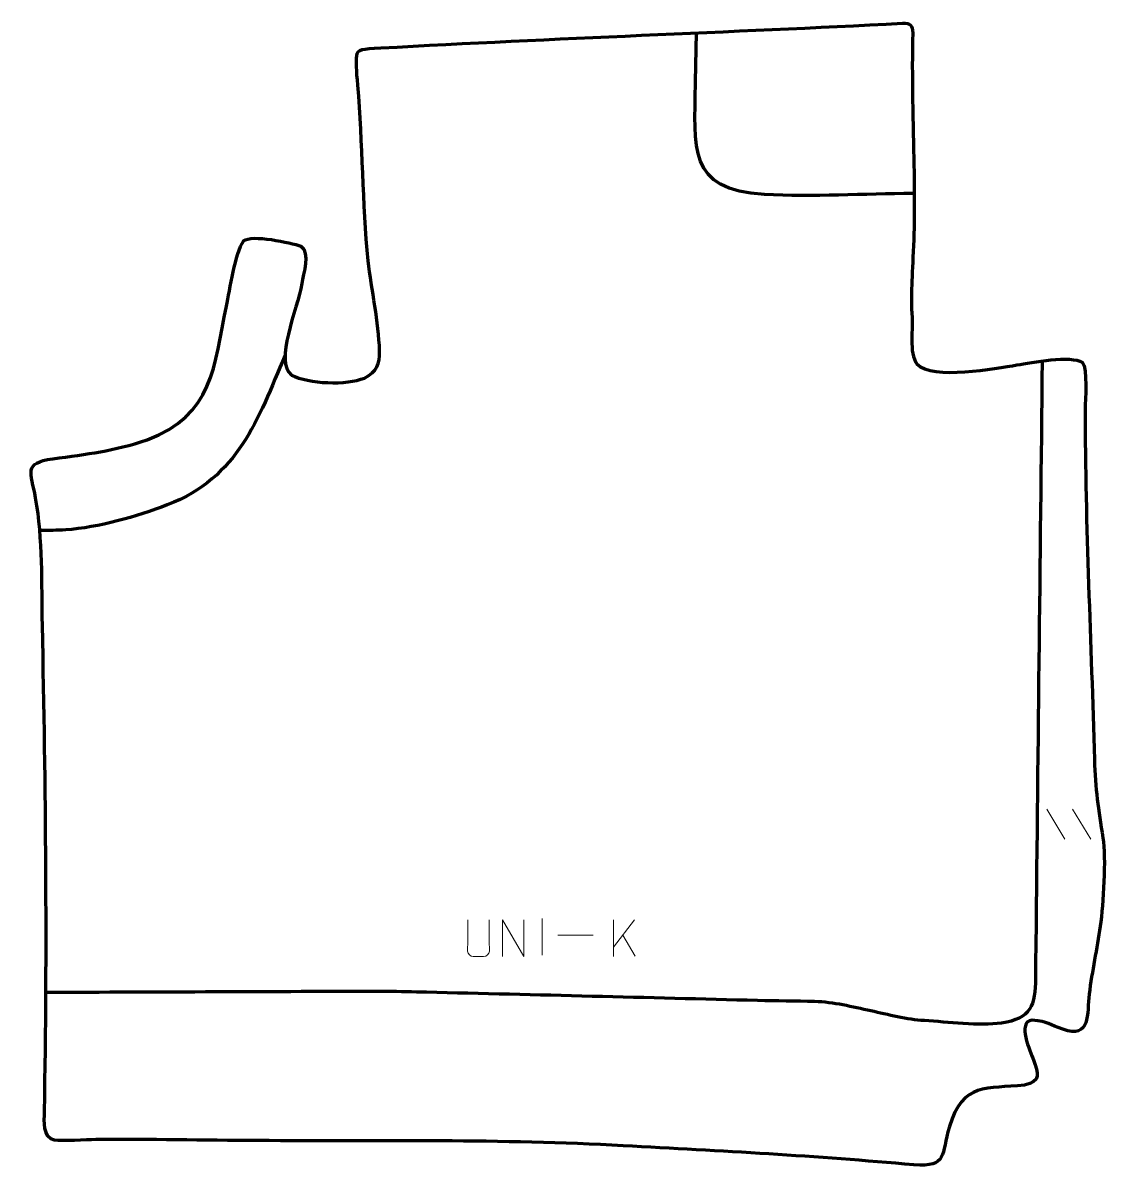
# Model space of a CAD drawing. Header units: millimetres. Extents: x -886 to -145, y 37 to 820.
import ezdxf

# ---------------------------------------------------------------- set-up
doc = ezdxf.new("R2010")
doc.units = ezdxf.units.MM
doc.header["$MEASUREMENT"] = 0
doc.layers.add('layer 2', color=7, linetype='Continuous')
doc.layers.add('layer 3', color=7, linetype='Continuous')

msp = doc.modelspace()

# ---------------------------------------------------------------- linework, layer by layer
at = {"layer": 'layer 2', "color": 142, "lineweight": 158}
for points, knots in [([(-277.3863, 703.3697), (-310.6188, 703.0463), (-345.9936, 700.9923), (-378.9702, 702.6665), (-378.9702, 702.6665), (-432.5217, 705.3851), (-426.4409, 735.5545), (-426.2366, 778.1222), (-426.2366, 778.1222), (-426.2366, 778.1222), (-426.2326, 779.661), (-426.2326, 779.661), (-426.2326, 779.661), (-426.2326, 779.661), (-425.56, 813.1849), (-425.56, 813.1849)], [0, 0, 0, 0, 0.2, 0.2, 0.2, 0.2, 0.4, 0.4, 0.4, 0.4, 0.6, 0.6, 0.6, 0.6, 1, 1, 1, 1]), ([(-706.9294, 592.7039), (-725.805, 548.3479), (-738.6612, 509.3443), (-787.4741, 490.3451), (-787.4741, 490.3451), (-808.6692, 482.3007), (-834.3522, 474.9344), (-856.9731, 473.2788), (-856.9731, 473.2788), (-862.8815, 472.9314), (-868.7696, 472.8862), (-874.6857, 472.8956)], [0, 0, 0, 0, 0.25, 0.25, 0.25, 0.25, 0.5, 0.5, 0.5, 0.5, 1, 1, 1, 1]), ([(-188.9951, 588.7854), (-190.6002, 451.6578), (-192.0249, 314.5449), (-193.4902, 177.4169), (-193.4902, 177.4169), (-193.5281, 173.8675), (-193.5687, 170.3182), (-193.6111, 166.7689), (-193.6111, 166.7689), (-193.835, 148.2312), (-196.5919, 138.9398), (-216.8558, 135.9878), (-216.8558, 135.9878), (-231.7927, 133.812), (-253.9527, 136.7514), (-269.5357, 137.6634), (-269.5357, 137.6634), (-281.3473, 138.3104), (-294.5551, 141.8113), (-306.2041, 144.3096), (-306.2041, 144.3096), (-318.9317, 147.0044), (-331.658, 150.3814), (-344.7156, 150.707), (-344.7156, 150.707), (-357.6763, 151.0302), (-370.6945, 151.0723), (-383.7198, 151.4091), (-383.7198, 151.4091), (-459.1746, 153.3603), (-534.6317, 155.2159), (-610.0901, 157.0266), (-610.0901, 157.0266), (-619.2431, 157.2462), (-628.3959, 157.4657), (-637.5488, 157.6853), (-637.5488, 157.6853), (-715.2087, 157.4135), (-792.8687, 157.1417), (-870.5286, 156.8701)], [0, 0, 0, 0, 0.09090909, 0.09090909, 0.09090909, 0.09090909, 0.18181818, 0.18181818, 0.18181818, 0.18181818, 0.27272727, 0.27272727, 0.27272727, 0.27272727, 0.36363636, 0.36363636, 0.36363636, 0.36363636, 0.45454545, 0.45454545, 0.45454545, 0.45454545, 0.54545455, 0.54545455, 0.54545455, 0.54545455, 0.63636364, 0.63636364, 0.63636364, 0.63636364, 0.72727273, 0.72727273, 0.72727273, 0.72727273, 0.81818182, 0.81818182, 0.81818182, 0.81818182, 1, 1, 1, 1])]:
    msp.add_open_spline(points, degree=3, knots=knots, dxfattribs=at)
at = {"layer": 'layer 3', "color": 242, "lineweight": 158}
msp.add_open_spline([(-641.5011, 802.9071), (-654.2199, 802.2081), (-657.2598, 802.2831), (-657.923, 797.4359), (-657.923, 797.4359), (-658.4071, 793.8978), (-658.0509, 787.5162), (-657.1639, 777.3884), (-657.1639, 777.3884), (-653.6653, 737.4433), (-653.9375, 696.8662), (-650.1636, 657.2458), (-650.1636, 657.2458), (-647.6279, 637.4915), (-642.8578, 615.2636), (-642.254, 595.627), (-642.254, 595.627), (-641.9772, 586.6243), (-643.9714, 581.6994), (-652.6689, 577.1525), (-652.6689, 577.1525), (-664.4809, 572.036), (-691.0777, 573.1488), (-702.4479, 579.1534), (-702.4479, 579.1534), (-714.7364, 587.8677), (-698.3482, 624.4431), (-695.481, 641.7074), (-695.481, 641.7074), (-694.3285, 648.6467), (-689.6943, 662.664), (-696.0984, 667.3311), (-696.0984, 667.3311), (-702.7607, 669.7263), (-730.1373, 675.6517), (-735.2873, 670.9255), (-735.2873, 670.9255), (-741.1154, 662.538), (-744.5426, 637.6206), (-747.0419, 626.3159), (-747.0419, 626.3159), (-755.3048, 585.3764), (-756.2435, 551.4158), (-801.1687, 534.8965), (-801.1687, 534.8965), (-824.8863, 527.0515), (-841.5266, 525.2609), (-865.788, 521.9174), (-865.788, 521.9174), (-886.2572, 519.0965), (-880.6664, 512.6857), (-877.528, 495.2583), (-877.528, 495.2583), (-872.4423, 466.4602), (-873.4984, 437.1403), (-872.8916, 408.0135), (-872.8916, 408.0135), (-870.5586, 296.0435), (-869.4626, 187.5969), (-871.4708, 75.4183), (-871.4708, 75.4183), (-871.5832, 69.1388), (-872.8531, 57.3932), (-864.5267, 55.9083), (-864.5267, 55.9083), (-859.5591, 55.0223), (-842.8845, 56.2549), (-836.4026, 56.3222), (-836.4026, 56.3222), (-799.6701, 56.6738), (-762.4467, 55.81), (-725.626, 55.6275), (-725.626, 55.6275), (-642.05, 55.2181), (-558.9743, 56.6936), (-475.5282, 52.1151), (-475.5282, 52.1151), (-408.5286, 48.439), (-343.5311, 45.1823), (-276.7147, 38.9396), (-276.7147, 38.9396), (-253.4342, 37.4836), (-258.3315, 45.9575), (-252.4841, 65.1822), (-252.4841, 65.1822), (-243.1652, 95.9247), (-226.9483, 90.7406), (-201.2137, 93.594), (-201.2137, 93.594), (-189.5341, 96.0463), (-191.675, 101.3989), (-195.0471, 110.85), (-195.0471, 110.85), (-197.0043, 116.3355), (-206.5495, 137.0029), (-195.8249, 138.0557), (-195.8249, 138.0557), (-184.5659, 136.81), (-184.2798, 135.1191), (-174.9564, 131.7489), (-174.9564, 131.7489), (-155.6048, 124.7539), (-158.5041, 142.6691), (-156.8859, 155.8603), (-156.8859, 155.8603), (-154.9016, 171.65), (-151.5779, 186.7664), (-149.3263, 202.2935), (-149.3263, 202.2935), (-147.1636, 217.2076), (-145.2819, 248.91), (-147.4762, 262.619), (-147.4762, 262.619), (-150.6118, 282.1313), (-152.7778, 296.1676), (-153.2875, 316.1473), (-153.2875, 316.1473), (-155.4642, 396), (-159.5724, 475.8778), (-159.6874, 555.7674), (-159.6874, 555.7674), (-159.611, 562.0979), (-157.7952, 583.5457), (-161.5398, 587.7378), (-161.5398, 587.7378), (-169.2709, 593.0427), (-196.1711, 587.6517), (-206.2568, 586.0577), (-206.2568, 586.0577), (-220.8054, 583.7586), (-263.9745, 575.4818), (-274.6575, 586.7939), (-274.6575, 586.7939), (-280.5797, 593.9743), (-276.9657, 611.6908), (-278.1346, 621.0181), (-278.1346, 621.0181), (-278.867, 626.8627), (-278.366, 641.2234), (-277.4026, 659.6964), (-277.4026, 659.6964), (-276.2927, 680.9808), (-276.3729, 702.7605), (-276.7195, 722.3074), (-276.7195, 722.3074), (-277.2058, 749.7355), (-278.3565, 784.6581), (-277.5866, 813.1345), (-277.5866, 813.1345), (-277.4423, 818.4729), (-279.1874, 820.0335), (-284.482, 819.7651), (-284.482, 819.7651), (-403.6234, 813.725), (-522.4542, 809.4502), (-641.5011, 802.9071)], degree=3, knots=[0, 0, 0, 0, 0.025, 0.025, 0.025, 0.025, 0.05, 0.05, 0.05, 0.05, 0.075, 0.075, 0.075, 0.075, 0.1, 0.1, 0.1, 0.1, 0.125, 0.125, 0.125, 0.125, 0.15, 0.15, 0.15, 0.15, 0.175, 0.175, 0.175, 0.175, 0.2, 0.2, 0.2, 0.2, 0.225, 0.225, 0.225, 0.225, 0.25, 0.25, 0.25, 0.25, 0.275, 0.275, 0.275, 0.275, 0.3, 0.3, 0.3, 0.3, 0.325, 0.325, 0.325, 0.325, 0.35, 0.35, 0.35, 0.35, 0.375, 0.375, 0.375, 0.375, 0.4, 0.4, 0.4, 0.4, 0.425, 0.425, 0.425, 0.425, 0.45, 0.45, 0.45, 0.45, 0.475, 0.475, 0.475, 0.475, 0.5, 0.5, 0.5, 0.5, 0.525, 0.525, 0.525, 0.525, 0.55, 0.55, 0.55, 0.55, 0.575, 0.575, 0.575, 0.575, 0.6, 0.6, 0.6, 0.6, 0.625, 0.625, 0.625, 0.625, 0.65, 0.65, 0.65, 0.65, 0.675, 0.675, 0.675, 0.675, 0.7, 0.7, 0.7, 0.7, 0.725, 0.725, 0.725, 0.725, 0.75, 0.75, 0.75, 0.75, 0.775, 0.775, 0.775, 0.775, 0.8, 0.8, 0.8, 0.8, 0.825, 0.825, 0.825, 0.825, 0.85, 0.85, 0.85, 0.85, 0.875, 0.875, 0.875, 0.875, 0.9, 0.9, 0.9, 0.9, 0.925, 0.925, 0.925, 0.925, 0.95, 0.95, 0.95, 0.95, 1, 1, 1, 1], dxfattribs=at)
at = {"layer": 'layer 3', "color": 250, "lineweight": 9}
for points in [[(-185.929, 282.3746), (-185.929, 282.3746), (-173.5647, 261.8303), (-173.5647, 261.8303)], [(-168.1991, 282.3746), (-168.1991, 282.3746), (-155.8348, 261.8303), (-155.8348, 261.8303)], [(-531.0098, 207.4286), (-531.0098, 207.4286), (-531.0098, 182.4545), (-531.0098, 182.4545)], [(-482.1822, 206.5517), (-482.1822, 206.5517), (-482.1822, 181.5981), (-482.1822, 181.5981)], [(-467.806, 206.5517), (-467.806, 206.5517), (-482.1822, 187.912), (-482.1822, 187.912)], [(-520.2404, 196.0252), (-520.2404, 196.0252), (-496.2624, 196.0252), (-496.2624, 196.0252)], [(-467.4807, 181.6939), (-467.4807, 181.6939), (-475.9512, 196.0075), (-475.9512, 196.0075)]]:
    msp.add_open_spline(points, degree=3, dxfattribs=at)
for points, knots in [([(-567.2698, 206.5519), (-567.2702, 201.0124), (-567.1744, 190.8106), (-567.174, 185.2702), (-567.174, 185.2702), (-567.3138, 183.0307), (-568.991, 181.6045), (-571.1387, 181.594), (-571.1387, 181.594), (-573.4706, 181.5944), (-575.8025, 181.5944), (-578.134, 181.594), (-578.134, 181.594), (-580.059, 181.4925), (-582.0311, 183.309), (-582.0199, 185.2535), (-582.0199, 185.2535), (-582.0196, 190.8154), (-581.9242, 200.9908), (-581.9246, 206.5519)], [0, 0, 0, 0, 0.16666667, 0.16666667, 0.16666667, 0.16666667, 0.33333333, 0.33333333, 0.33333333, 0.33333333, 0.5, 0.5, 0.5, 0.5, 0.66666667, 0.66666667, 0.66666667, 0.66666667, 1, 1, 1, 1]), ([(-558.1588, 181.5982), (-558.1588, 181.5982), (-558.1588, 206.5517), (-558.1588, 206.5517), (-558.1588, 206.5517), (-558.1588, 206.5517), (-543.504, 181.5982), (-543.504, 181.5982), (-543.504, 181.5982), (-543.504, 181.5982), (-543.504, 206.5517), (-543.504, 206.5517)], [0, 0, 0, 0, 0.25, 0.25, 0.25, 0.25, 0.5, 0.5, 0.5, 0.5, 1, 1, 1, 1])]:
    msp.add_open_spline(points, degree=3, knots=knots, dxfattribs=at)

doc.saveas('drawing.dxf')
